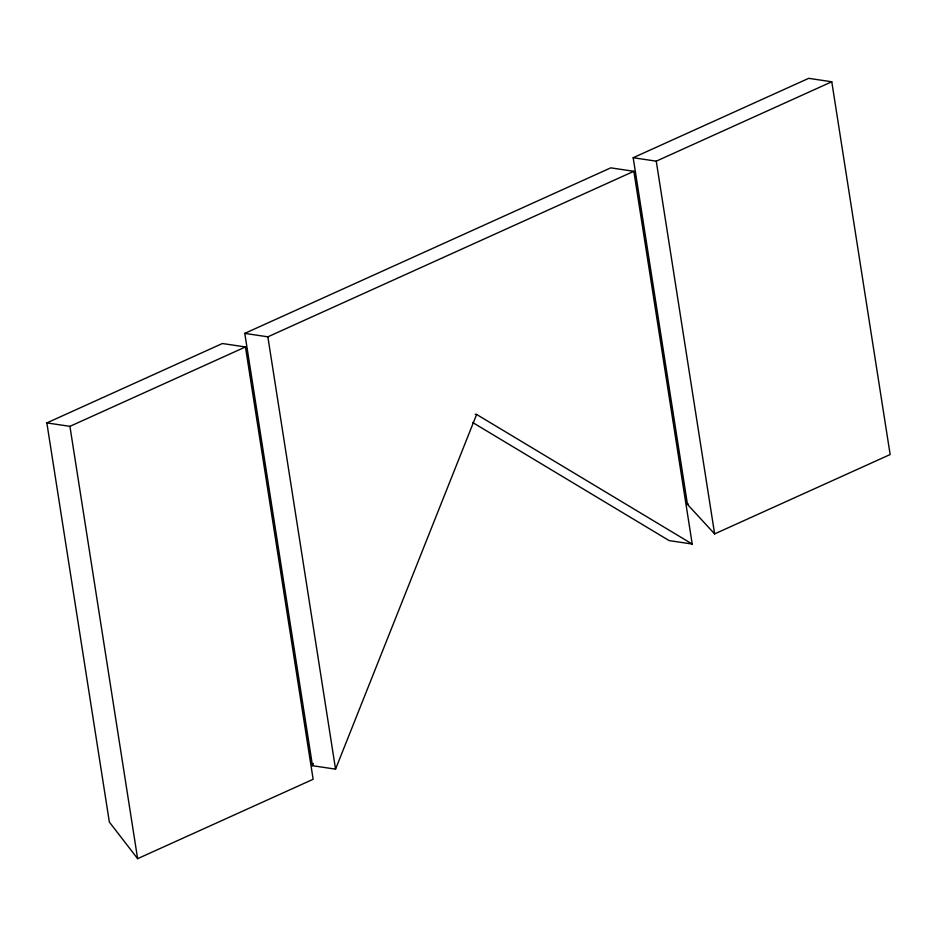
<?xml version="1.0" encoding="UTF-8"?>
<svg xmlns="http://www.w3.org/2000/svg" width="937" height="937" viewBox="0 0 937 937"><rect width="100%" height="100%" fill="white"/><g stroke="black" fill="none" stroke-linecap="round" stroke-linejoin="round"><path stroke-width="1.41" d="M312.478 765.705L244.78 333.385L610.772 167.852L633.845 171.295L692.22 544.046L476.628 414.459L335.551 769.148L312.478 765.705L313.38 763.444M46.85 422.903L222.374 343.516L245.447 346.959L313.145 779.279L137.622 858.667L109.36 822.077L46.85 422.903L69.924 426.347L245.447 346.959M633.178 157.721L808.701 78.333L831.775 81.777L890.15 454.539L714.626 533.903L687.465 504.411L633.178 157.721L656.251 161.164L831.775 81.777M244.78 333.385L267.853 336.828L633.845 171.295M687.465 504.411L688.402 503.989M475.188 414.248L476.628 414.459M692.22 544.046L669.147 540.602L472.611 422.47M656.251 161.164L714.626 533.903M267.853 336.828L335.551 769.148M69.924 426.347L137.622 858.667"/></g></svg>
